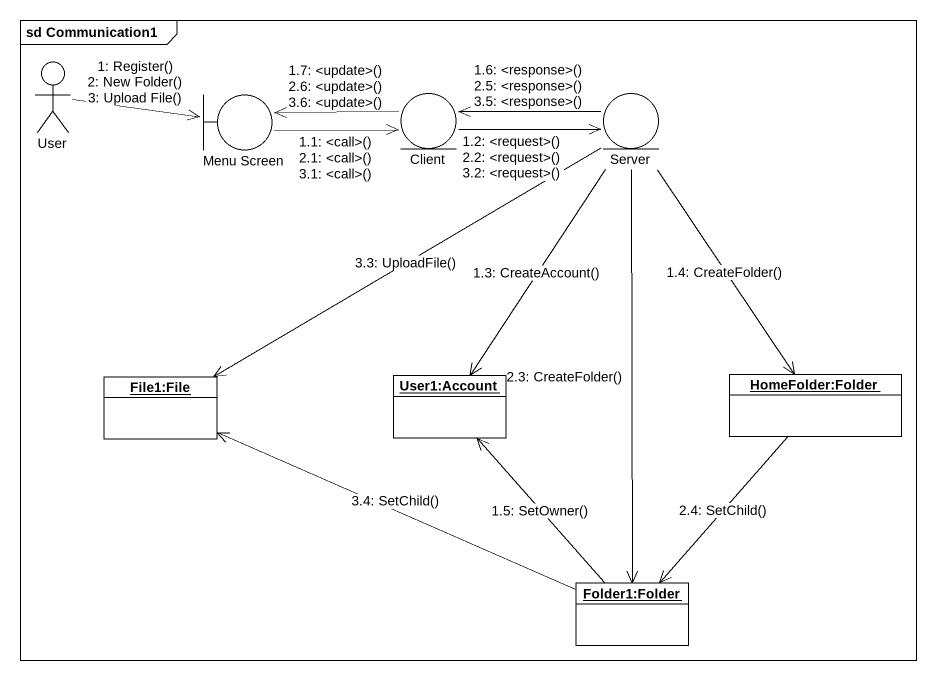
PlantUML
@startuml
mainframe sd Communication1
allowmixing
hide circle
hide empty members
actor User
boundary "Menu Screen" as Menu_Screen
entity Client
entity Server
object "File1:File" as File1_File
object "User1:Account" as User1_Account
object "HomeFolder:Folder" as HomeFolder_Folder
object "Folder1:Folder" as Folder1_Folder
User -right-> Menu_Screen : 1: Register()\n2: New Folder()\n3: Upload File()
Menu_Screen -right-> Client : 1.1: <call>()\n2.1: <call>()\n3.1: <call>()
Client -right-> Server : 1.2: <request>()\n2.2: <request>()\n3.2: <request>()
Server --> User1_Account : 1.3: CreateAccount()
Server --> HomeFolder_Folder : 1.4: CreateFolder()
Folder1_Folder -up-> User1_Account : 1.5: SetOwner()
Server -left-> Client : 1.6: <response>()\n2.5: <response>()\n3.5: <response>()
Client -left-> Menu_Screen : 1.7: <update>()\n2.6: <update>()\n3.6: <update>()
Server --> Folder1_Folder : 2.3: CreateFolder()
HomeFolder_Folder --> Folder1_Folder : 2.4: SetChild()
Server -left-> File1_File : 3.3: UploadFile()
Folder1_Folder -left-> File1_File : 3.4: SetChild()
@enduml
